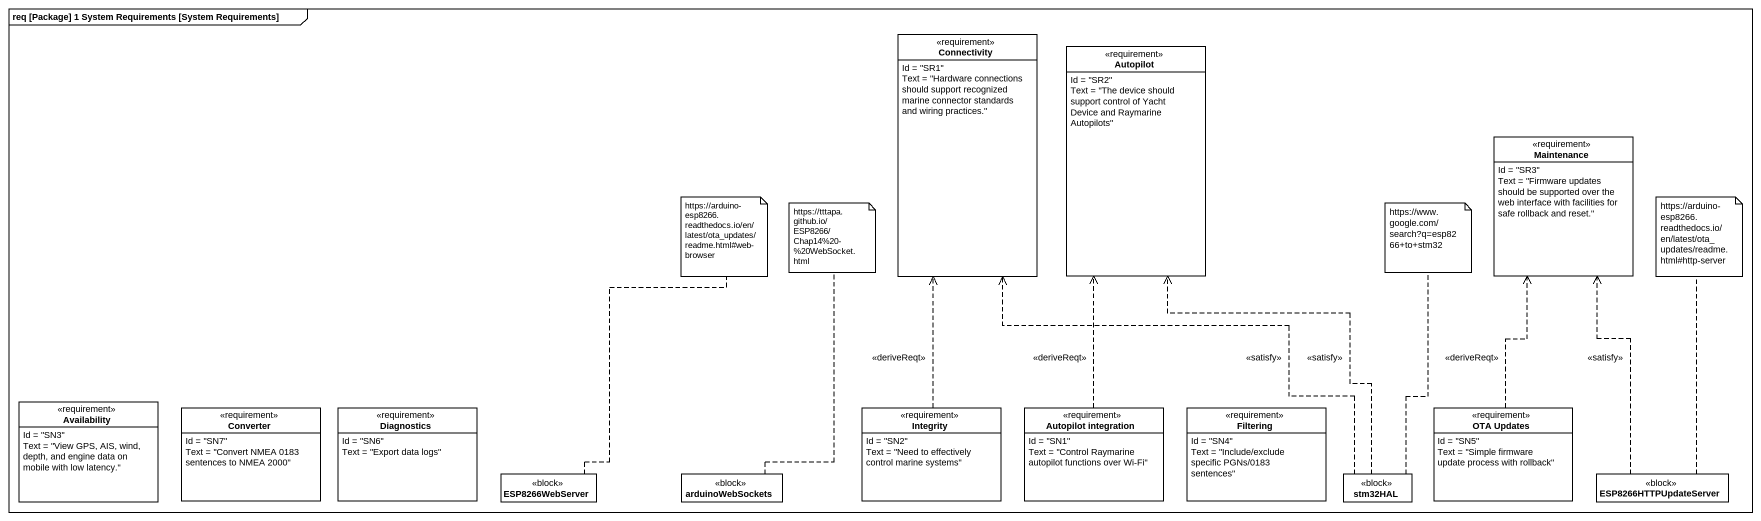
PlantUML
@startuml
mainframe req [Package] 1 System Requirements [System Requirements]
hide circle
hide empty members
class Connectivity <<requirement>> {
  Id = "SR1"
  Text = "Hardware connections should support recognized marine connector standards and wiring practices."
}
class Autopilot <<requirement>> {
  Id = "SR2"
  Text = "The device should support control of Yacht Device and Raymarine Autopilots"
}
class Maintenance <<requirement>> {
  Id = "SR3"
  Text = "Firmware updates should be supported over the web interface with facilities for safe rollback and reset."
}
class Availability <<requirement>> {
  Id = "SN3"
  Text = "View GPS, AIS, wind, depth, and engine data on mobile with low latency."
}
class Converter <<requirement>> {
  Id = "SN7"
  Text = "Convert NMEA 0183 sentences to NMEA 2000"
}
class Diagnostics <<requirement>> {
  Id = "SN6"
  Text = "Export data logs"
}
class Integrity <<requirement>> {
  Id = "SN2"
  Text = "Need to effectively control marine systems"
}
class "Autopilot integration" as Autopilot_integration <<requirement>> {
  Id = "SN1"
  Text = "Control Raymarine autopilot functions over Wi-Fi"
}
class Filtering <<requirement>> {
  Id = "SN4"
  Text = "Include/exclude specific PGNs/0183 sentences"
}
class "OTA Updates" as OTA_Updates <<requirement>> {
  Id = "SN5"
  Text = "Simple firmware update process with rollback"
}
class ESP8266WebServer <<block>>
class arduinoWebSockets <<block>>
class stm32HAL <<block>>
class ESP8266HTTPUpdateServer <<block>>
Integrity .up.> Connectivity : <<deriveReqt>>
Autopilot_integration .up.> Autopilot : <<deriveReqt>>
OTA_Updates .up.> Maintenance : <<deriveReqt>>
stm32HAL .up.> Connectivity : <<satisfy>>
stm32HAL .up.> Autopilot : <<satisfy>>
ESP8266HTTPUpdateServer .up.> Maintenance : <<satisfy>>
note top of ESP8266WebServer : https://arduino-esp8266.readthedocs.io/en/latest/ota_updates/readme.html#web-browser
note top of arduinoWebSockets : https://tttapa.github.io/ESP8266/Chap14%20-%20WebSocket.html
note top of stm32HAL : https://www.google.com/search?q=esp8266+to+stm32
note top of ESP8266HTTPUpdateServer : https://arduino-esp8266.readthedocs.io/en/latest/ota_updates/readme.html#http-server
@enduml
